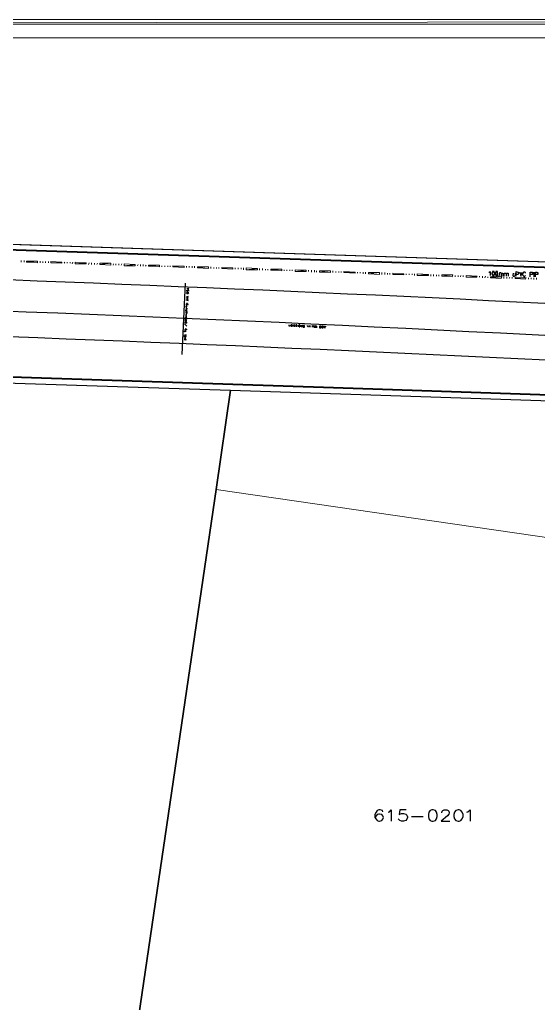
# Model space of a CAD drawing. Header units: inches. Extents: x 5 to 844, y 8 to 596.
# Drawn here: x 275.1 to 389.7, y 378.3 to 595.8 of the extents above; entities that cross this region are included whole.
import ezdxf

# ---------------------------------------------------------------- set-up
doc = ezdxf.new("R2010")
doc.units = ezdxf.units.IN
doc.header["$MEASUREMENT"] = 0
doc.layers.add('PDF_Geometry', color=7, linetype='Continuous', true_color=0x989898)

msp = doc.modelspace()

# ---------------------------------------------------------------- linework, layer by layer
at = {"layer": 'PDF_Geometry', "color": 7, "lineweight": 0}
for points in [[(843.66, 595.79), (6.31, 594.76), (5.16, 595.79), (843.66, 595.79)], [(842.63, 594.76), (843.66, 595.79), (6.31, 594.76), (842.63, 594.76)], [(735.15, 161.12), (735.15, 591.8), (10.56, 591.8), (10.56, 12.74)]]:
    msp.add_lwpolyline(points, dxfattribs=at)
at = {"layer": 'PDF_Geometry', "color": 9, "lineweight": 25, "true_color": 0xbababa}
for points in [[(449.73, 591.67), (443.95, 552.46), (430.06, 540.89), (34.73, 553.87), (10.69, 553.23)], [(199.16, 517.87), (321.68, 513.89), (318.47, 491.9), (295.2, 333.64), (174.48, 351.38), (199.16, 517.87)], [(397.28, 318.6), (295.2, 333.64), (318.47, 491.9), (321.68, 513.89), (425.69, 510.42), (436.11, 497.95), (411.17, 328.88), (397.28, 318.6)]]:
    msp.add_lwpolyline(points, dxfattribs=at)
at = {"layer": 'PDF_Geometry', "color": 7, "lineweight": 25}
for points in [[(449.73, 591.67), (443.95, 552.46), (430.06, 540.89), (35.63, 553.87), (10.69, 552.46)], [(378.77, 539.99), (378.9, 539.99), (379.02, 540.12), (379.02, 539.22)], [(379.67, 540.12), (379.54, 540.12), (379.54, 539.99), (379.41, 539.73), (379.41, 539.6), (379.54, 539.34), (379.54, 539.22), (379.67, 539.22), (379.8, 539.22), (379.92, 539.22), (379.92, 539.34), (380.05, 539.6), (380.05, 539.73), (379.92, 539.99), (379.92, 540.12), (379.8, 540.12), (379.67, 540.12)], [(380.44, 540.12), (380.31, 540.12), (380.31, 539.99), (380.18, 539.73), (380.18, 539.6), (380.31, 539.34), (380.31, 539.22), (380.44, 539.09), (380.57, 539.09), (380.7, 539.22), (380.7, 539.34), (380.7, 539.6), (380.7, 539.73), (380.7, 539.99), (380.7, 540.12), (380.57, 540.12), (380.44, 540.12)], [(381.08, 539.86), (380.95, 539.09)], [(381.08, 539.6), (381.08, 539.73), (381.21, 539.86), (381.34, 539.86), (381.47, 539.73), (381.47, 539.6), (381.47, 539.09)], [(381.47, 539.6), (381.6, 539.73), (381.72, 539.73), (381.85, 539.73), (381.85, 539.6), (381.85, 539.09)], [(382.11, 539.73), (382.11, 539.09)], [(382.11, 539.6), (382.24, 539.73), (382.37, 539.73), (382.5, 539.73), (382.62, 539.6), (382.62, 539.09)], [(382.62, 539.6), (382.75, 539.73), (382.88, 539.73), (383.01, 539.73), (383.01, 539.6), (383.01, 539.09)], [(384.17, 539.73), (384.04, 539.22), (384.17, 539.09), (384.3, 539.09), (384.42, 539.09), (384.55, 539.22)], [(384.55, 539.73), (384.55, 539.09)], [(384.81, 539.09), (384.81, 540.12), (385.19, 539.99), (385.32, 539.99), (385.32, 539.86), (385.32, 539.73), (385.32, 539.6), (385.19, 539.47), (384.81, 539.47)], [(385.58, 539.99), (385.84, 539.09), (386.09, 539.99)], [(386.87, 539.73), (386.87, 539.86), (386.74, 539.99), (386.61, 539.99), (386.48, 539.99), (386.35, 539.86), (386.35, 539.73), (386.22, 539.6), (386.22, 539.34), (386.35, 539.22), (386.48, 539.09), (386.48, 538.96), (386.61, 538.96), (386.74, 539.09), (386.87, 539.22)], [(387.89, 538.96), (387.89, 539.99), (388.28, 539.99), (388.41, 539.99), (388.41, 539.86), (388.41, 539.73), (388.41, 539.6), (388.41, 539.47), (388.28, 539.47), (387.89, 539.47)], [(388.67, 539.99), (388.67, 538.96)], [(389.05, 538.96), (389.05, 539.99), (389.44, 539.99), (389.44, 539.86), (389.57, 539.86), (389.57, 539.73), (389.57, 539.6), (389.57, 539.47), (389.44, 539.47), (389.31, 539.47), (389.05, 539.47)], [(10.69, 522.5), (20.33, 523.15), (35.11, 523.4), (50.03, 522.89), (199.16, 517.87), (321.68, 513.89), (425.69, 510.42), (436.11, 497.95), (411.17, 328.88)], [(355.37, 420.68), (355.24, 420.94), (354.73, 421.06), (354.47, 421.06), (354.08, 420.94), (353.83, 420.55), (353.57, 420.04), (353.57, 419.39), (353.83, 419.01), (354.08, 418.75), (354.47, 418.62), (354.6, 418.62), (355.11, 418.75), (355.37, 419.01), (355.5, 419.39), (355.37, 419.78), (355.11, 420.04), (354.6, 420.16), (354.47, 420.16), (354.08, 420.04), (353.83, 419.78), (353.57, 419.39)], [(356.53, 420.55), (356.78, 420.68), (357.17, 421.06), (357.17, 418.62)], [(360.51, 421.06), (359.1, 421.06), (358.97, 420.04), (359.1, 420.16), (359.48, 420.29), (359.87, 420.29), (360.38, 420.16), (360.64, 419.91), (360.77, 419.52), (360.77, 419.39), (360.64, 419.01), (360.38, 418.75), (359.87, 418.62), (359.48, 418.62), (359.1, 418.75), (358.97, 418.88), (358.71, 419.14)], [(366.17, 421.06), (365.78, 420.94), (365.52, 420.55), (365.4, 420.04), (365.4, 419.65), (365.52, 419.14), (365.78, 418.75), (366.17, 418.62), (366.42, 418.62), (366.94, 418.75), (367.2, 419.14), (367.32, 419.65), (367.32, 420.04), (367.2, 420.55), (366.94, 420.94), (366.42, 421.06), (366.17, 421.06)], [(368.35, 420.42), (368.35, 420.55), (368.48, 420.81), (368.61, 420.94), (368.87, 421.06), (369.51, 421.06), (369.77, 420.94), (369.9, 420.81), (370.02, 420.55), (370.02, 420.42), (369.9, 420.16), (369.64, 419.78), (368.22, 418.62), (370.15, 418.62)], [(371.95, 421.06), (371.44, 420.94), (371.18, 420.55), (371.05, 420.04), (371.05, 419.65), (371.18, 419.14), (371.44, 418.75), (371.95, 418.62), (372.21, 418.62), (372.6, 418.75), (372.85, 419.14), (373.11, 419.65), (373.11, 420.04), (372.85, 420.55), (372.6, 420.94), (372.21, 421.06), (371.95, 421.06)], [(373.88, 420.55), (374.14, 420.68), (374.65, 421.06), (374.65, 418.62)], [(361.67, 419.65), (364.24, 419.65)]]:
    msp.add_lwpolyline(points, dxfattribs=at)
at = {"layer": 'PDF_Geometry', "lineweight": 0}
for points in [[(10.69, 553.23), (34.73, 553.87), (430.06, 540.89), (443.95, 552.46), (449.73, 591.67)], [(199.16, 517.87), (174.48, 351.38), (295.2, 333.64), (318.47, 491.9), (321.68, 513.89), (199.16, 517.87)], [(321.68, 513.89), (318.47, 491.9), (432.64, 475.32), (435.98, 497.95), (425.56, 510.42), (321.68, 513.89)], [(318.47, 491.9), (295.2, 333.64), (397.41, 318.6), (411.17, 328.88), (432.64, 475.32), (318.47, 491.9)]]:
    msp.add_lwpolyline(points, dxfattribs=at)
at = {"layer": 'PDF_Geometry', "color": 3, "lineweight": 40}
msp.add_lwpolyline([(735.02, 529.57), (495.76, 537.42), (490.23, 538.06), (479.56, 550.92), (479.69, 552.46), (445.88, 557.34), (445.11, 551.82), (430.84, 539.86), (424.66, 539.86), (265.24, 545.13)], dxfattribs=at)
at = {"layer": 'PDF_Geometry', "color": 6, "lineweight": 40}
msp.add_lwpolyline([(420.42, 511.83), (344.44, 514.4), (255.34, 517.36), (257.14, 545.39)], dxfattribs=at)
at = {"layer": 'PDF_Geometry', "color": 3, "lineweight": 0}
for points in [[(275.4, 542.56), (275.4, 542.17)], [(276.04, 542.56), (276.04, 542.17)], [(276.56, 542.43), (276.56, 542.17), (279, 542.43), (276.56, 542.43)], [(276.56, 542.17), (279, 542.43), (279, 542.04), (276.56, 542.17)], [(279.64, 542.43), (279.64, 542.04)], [(280.16, 542.3), (280.16, 542.04)], [(280.8, 542.3), (280.8, 542.04)], [(281.44, 542.3), (281.44, 542.04)], [(281.96, 542.3), (281.96, 542.04), (284.4, 542.17), (281.96, 542.3)], [(281.96, 542.04), (284.4, 542.17), (284.4, 541.92), (281.96, 542.04)], [(285.04, 542.17), (284.91, 541.92)], [(285.56, 542.17), (285.56, 541.92)], [(286.2, 542.17), (286.2, 541.92)], [(286.84, 542.17), (286.71, 541.79)], [(287.36, 542.17), (287.36, 541.79), (289.8, 542.04), (287.36, 542.17)], [(287.36, 541.79), (289.8, 542.04), (289.8, 541.79), (287.36, 541.79)], [(290.44, 542.04), (290.31, 541.66)], [(290.96, 542.04), (290.96, 541.66)], [(291.6, 541.92), (291.6, 541.66)], [(292.24, 541.92), (292.11, 541.66)], [(292.76, 541.92), (292.76, 541.66), (295.2, 541.92), (292.76, 541.92)], [(292.76, 541.66), (295.2, 541.92), (295.2, 541.53), (292.76, 541.66)], [(295.84, 541.79), (295.71, 541.53)], [(296.36, 541.79), (296.36, 541.53)], [(297, 541.79), (297, 541.53)], [(297.64, 541.79), (297.51, 541.53)], [(298.16, 541.79), (298.16, 541.4), (300.6, 541.66), (298.16, 541.79)], [(298.16, 541.4), (300.6, 541.66), (300.6, 541.4), (298.16, 541.4)], [(301.24, 541.66), (301.11, 541.4)], [(301.76, 541.66), (301.76, 541.27)], [(302.4, 541.66), (302.4, 541.27)], [(303.04, 541.53), (302.91, 541.27)], [(303.56, 541.53), (303.56, 541.27), (306, 541.53), (303.56, 541.53)], [(303.56, 541.27), (306, 541.53), (306, 541.14), (303.56, 541.27)], [(306.51, 541.4), (306.51, 541.14)], [(307.16, 541.4), (307.16, 541.14)], [(307.8, 541.4), (307.8, 541.14)], [(308.31, 541.4), (308.31, 541.14)], [(308.96, 541.4), (308.96, 541.14), (311.4, 541.27), (308.96, 541.4)], [(308.96, 541.14), (311.4, 541.27), (311.4, 541.02), (308.96, 541.14)], [(311.91, 541.27), (311.91, 541.02)], [(312.56, 541.27), (312.56, 541.02)], [(313.2, 541.27), (313.2, 540.89)], [(313.71, 541.27), (313.71, 540.89)], [(314.36, 541.14), (314.36, 540.89), (316.8, 541.14), (314.36, 541.14)], [(314.36, 540.89), (316.8, 541.14), (316.8, 540.76), (314.36, 540.89)], [(317.31, 541.14), (317.31, 540.76)], [(317.96, 541.02), (317.96, 540.76)], [(318.6, 541.02), (318.6, 540.76)], [(319.11, 541.02), (319.11, 540.76)], [(319.76, 541.02), (319.76, 540.76), (322.2, 540.89), (319.76, 541.02)], [(319.76, 540.76), (322.2, 540.89), (322.2, 540.63), (319.76, 540.76)], [(322.71, 540.89), (322.71, 540.63)], [(323.36, 540.89), (323.36, 540.63)], [(324, 540.89), (324, 540.63)], [(324.51, 540.89), (324.51, 540.5)], [(325.16, 540.89), (325.16, 540.5), (327.6, 540.76), (325.16, 540.89)], [(325.16, 540.5), (327.6, 540.76), (327.6, 540.5), (325.16, 540.5)], [(328.11, 540.76), (328.11, 540.37)], [(328.75, 540.76), (328.75, 540.37)], [(329.4, 540.63), (329.4, 540.37)], [(329.91, 540.63), (329.91, 540.37)], [(330.55, 540.63), (330.55, 540.37), (333, 540.63), (330.55, 540.63)], [(330.55, 540.37), (333, 540.63), (333, 540.24), (330.55, 540.37)], [(333.51, 540.5), (333.51, 540.24)], [(334.15, 540.5), (334.15, 540.24)], [(334.8, 540.5), (334.8, 540.24)], [(335.31, 540.5), (335.31, 540.24)], [(335.95, 540.5), (335.95, 540.12), (338.4, 540.37), (335.95, 540.5)], [(335.95, 540.12), (338.4, 540.37), (338.4, 540.12), (335.95, 540.12)], [(338.91, 540.37), (338.91, 540.12)], [(339.55, 540.37), (339.55, 539.99)], [(340.2, 540.37), (340.2, 539.99)], [(340.71, 540.24), (340.71, 539.99)], [(341.35, 540.24), (341.35, 539.99), (343.8, 540.24), (341.35, 540.24)], [(341.35, 539.99), (343.8, 540.24), (343.8, 539.86), (341.35, 539.99)], [(344.31, 540.24), (344.31, 539.86)], [(344.95, 540.12), (344.95, 539.86)], [(345.6, 540.12), (345.6, 539.86)], [(346.11, 540.12), (346.11, 539.86)], [(346.75, 540.12), (346.75, 539.86), (349.2, 539.99), (346.75, 540.12)], [(346.75, 539.86), (349.2, 539.99), (349.2, 539.73), (346.75, 539.86)], [(349.71, 539.99), (349.71, 539.73)], [(350.35, 539.99), (350.35, 539.73)], [(351, 539.99), (351, 539.6)], [(351.51, 539.99), (351.51, 539.6)], [(352.15, 539.86), (352.15, 539.6), (354.6, 539.86), (352.15, 539.86)], [(352.15, 539.6), (354.6, 539.86), (354.6, 539.47), (352.15, 539.6)], [(355.11, 539.86), (355.11, 539.47)], [(355.75, 539.86), (355.75, 539.47)], [(356.4, 539.73), (356.4, 539.47)], [(356.91, 539.73), (356.91, 539.47)], [(357.55, 539.73), (357.55, 539.47), (360, 539.6), (357.55, 539.73)], [(357.55, 539.47), (360, 539.6), (360, 539.34), (357.55, 539.47)], [(360.51, 539.6), (360.51, 539.34)], [(361.15, 539.6), (361.15, 539.34)], [(361.8, 539.6), (361.8, 539.34)], [(362.31, 539.6), (362.31, 539.22)], [(362.95, 539.6), (362.95, 539.22), (365.4, 539.47), (362.95, 539.6)], [(362.95, 539.22), (365.4, 539.47), (365.4, 539.22), (362.95, 539.22)], [(365.91, 539.47), (365.91, 539.09)], [(366.55, 539.47), (366.55, 539.09)], [(367.2, 539.34), (367.2, 539.09)], [(367.71, 539.34), (367.71, 539.09)], [(368.35, 539.34), (368.35, 539.09), (370.8, 539.34), (368.35, 539.34)], [(368.35, 539.09), (370.8, 539.34), (370.67, 538.96), (368.35, 539.09)], [(371.31, 539.22), (371.31, 538.96)], [(371.95, 539.22), (371.95, 538.96)], [(372.6, 539.22), (372.47, 538.96)], [(373.11, 539.22), (373.11, 538.96)], [(373.75, 539.22), (373.75, 538.83), (376.2, 539.09), (373.75, 539.22)], [(373.75, 538.83), (376.2, 539.09), (376.07, 538.83), (373.75, 538.83)], [(376.71, 539.09), (376.71, 538.83)], [(377.35, 539.09), (377.35, 538.7)], [(378, 539.09), (377.87, 538.7)], [(378.51, 538.96), (378.51, 538.7)], [(379.15, 538.96), (379.15, 538.7), (381.6, 538.96), (379.15, 538.96)], [(379.15, 538.7), (381.6, 538.96), (381.47, 538.57), (379.15, 538.7)], [(382.11, 538.96), (382.11, 538.57)], [(382.75, 538.83), (382.75, 538.57)], [(383.4, 538.83), (383.27, 538.57)], [(383.91, 538.83), (383.91, 538.57)], [(384.55, 538.83), (384.55, 538.57), (386.99, 538.7), (384.55, 538.83)], [(384.55, 538.57), (386.99, 538.7), (386.87, 538.44), (384.55, 538.57)], [(387.51, 538.7), (387.51, 538.44)], [(388.15, 538.7), (388.15, 538.44)], [(388.67, 538.7), (388.67, 538.32)], [(389.31, 538.7), (389.31, 538.32)]]:
    msp.add_lwpolyline(points, dxfattribs=at)
at = {"layer": 'PDF_Geometry', "color": 5, "lineweight": 25}
msp.add_lwpolyline([(311.66, 537.54), (310.88, 521.73)], dxfattribs=at)
at = {"layer": 'PDF_Geometry', "color": 1, "lineweight": 25}
for points in [[(312.43, 535.36), (312.3, 535.49), (312.17, 535.49), (312.04, 535.49), (311.91, 535.36), (312.04, 535.23), (312.17, 535.23), (312.3, 535.23), (312.43, 535.36)], [(312.3, 536.39), (312.3, 536.39), (312.43, 536.26), (312.04, 536.26)], [(312.43, 535.74), (312.43, 536), (312.17, 536), (312.3, 536), (312.3, 535.87), (312.17, 535.74), (312.04, 535.74), (312.04, 535.87), (312.04, 536)], [(312.17, 532.66), (312.17, 532.79), (312.3, 532.79), (312.3, 532.92), (312.17, 532.92), (312.17, 533.04), (312.04, 533.04), (311.91, 533.04), (311.91, 532.92), (311.78, 532.79), (311.91, 532.79), (311.91, 532.66)], [(311.91, 534.59), (312.3, 534.59), (311.91, 534.46), (312.3, 534.2), (311.91, 534.2)], [(311.91, 534.07), (312.3, 534.07), (311.91, 533.82), (312.3, 533.69), (311.91, 533.69)], [(312.04, 532.4), (312.04, 532.53), (311.91, 532.53), (311.78, 532.4), (311.78, 532.27), (311.91, 532.27), (312.04, 532.27), (312.04, 532.4)], [(311.78, 532.02), (312.04, 532.02), (312.04, 531.89), (312.04, 531.76), (311.78, 531.76)], [(312.04, 531.37), (312.04, 531.5), (312.04, 531.63), (311.91, 531.63), (311.91, 531.5), (311.91, 531.37), (311.78, 531.37), (311.78, 531.5), (311.78, 531.63)], [(312.17, 531.12), (311.78, 531.12), (311.78, 530.99)], [(311.78, 530.86), (312.04, 530.86)], [(311.91, 530.86), (312.04, 530.86), (312.04, 530.73)], [(312.04, 531.24), (312.04, 530.99)], [(312.04, 528.03), (311.53, 528.54)], [(311.91, 529.83), (311.91, 529.96), (312.04, 529.96), (311.91, 530.09), (311.78, 530.09), (311.66, 529.96), (311.78, 529.83)], [(312.04, 529.57), (311.78, 529.57), (311.66, 529.57), (311.66, 529.44)], [(311.78, 529.32), (311.78, 529.06), (311.91, 529.06), (311.91, 529.19), (311.91, 529.32), (311.78, 529.32), (311.66, 529.32), (311.66, 529.19), (311.78, 529.06)], [(312.04, 528.67), (311.66, 528.67), (311.66, 528.8), (311.66, 528.93), (311.78, 528.93), (311.91, 528.93), (311.91, 528.8), (311.91, 528.67)], [(312.04, 530.6), (311.78, 530.6), (311.78, 530.47), (311.78, 530.34), (312.04, 530.34)], [(311.91, 529.7), (311.91, 529.57)], [(311.66, 527.52), (312.04, 527.26), (311.53, 527.13)], [(311.78, 526.75), (311.78, 526.87), (311.78, 527), (311.66, 526.87), (311.66, 526.75), (311.53, 526.75), (311.53, 526.87), (311.53, 527), (311.66, 527)], [(311.78, 527.39), (311.66, 527.13)], [(334.93, 528.16), (334.8, 528.03), (334.67, 528.03), (334.67, 528.16), (334.67, 528.29)], [(334.93, 528.29), (334.93, 528.03)], [(335.31, 528.03), (335.44, 528.16), (335.31, 528.16), (335.31, 528.29), (335.18, 528.29), (335.05, 528.29), (335.05, 528.16), (335.05, 528.03), (335.18, 528.03), (335.31, 528.03)], [(335.57, 528.03), (335.57, 528.29)], [(335.57, 527.9), (335.57, 527.9)], [(335.83, 527.9), (335.83, 528.16), (335.83, 528.29), (335.7, 528.29)], [(335.95, 528.03), (335.7, 528.03)], [(336.08, 528.29), (336.08, 528.03), (336.21, 528.03), (336.34, 528.03), (336.34, 528.16), (336.34, 528.29), (336.21, 528.29), (336.08, 528.29), (336.08, 528.16)], [(336.6, 528.03), (336.47, 528.03)], [(336.73, 528.29), (336.6, 528.03), (336.73, 528.03)], [(337.11, 528.03), (336.85, 528.03), (336.85, 527.9), (336.98, 527.9), (336.98, 528.03), (337.11, 528.03), (337.11, 528.16), (336.98, 528.16), (336.98, 528.29), (336.85, 528.29), (336.85, 528.16)], [(337.5, 527.9), (337.37, 527.9), (337.24, 528.03), (337.24, 528.16), (337.37, 528.16), (337.5, 528.16)], [(337.5, 528.29), (337.5, 527.9), (337.5, 528.03)], [(337.88, 527.77), (338.01, 527.77), (338.01, 527.9), (338.01, 528.03), (338.01, 528.16), (337.88, 528.16), (337.75, 528.16), (337.63, 528.03), (337.63, 527.9), (337.75, 527.9), (337.75, 527.77), (337.88, 527.77)], [(339.04, 528.16), (338.91, 527.9), (338.78, 527.9), (338.65, 528.03), (338.65, 528.16)], [(339.17, 528.16), (339.17, 527.77)], [(340.2, 528.16), (340.2, 527.77), (339.94, 528.16), (339.81, 527.77), (339.81, 528.16)], [(340.71, 528.03), (340.71, 527.65), (340.58, 528.16), (340.33, 527.65), (340.33, 528.16)], [(341.48, 527.65), (341.61, 527.65), (341.61, 527.77), (341.74, 527.77), (341.74, 527.9), (341.61, 528.03), (341.48, 528.03), (341.35, 528.03), (341.35, 527.9), (341.35, 527.77), (341.35, 527.65), (341.48, 527.65)], [(342, 527.65), (342.13, 527.65), (342.13, 527.77), (342.13, 527.9), (342.13, 528.03), (342, 528.03), (341.87, 528.03), (341.87, 527.9), (341.87, 527.77), (341.87, 527.65), (342, 527.65)], [(342.64, 527.65), (342.38, 527.65), (342.51, 527.77), (342.38, 527.77), (342.25, 527.9), (342.38, 528.03), (342.51, 528.03), (342.64, 528.03), (342.64, 527.9)], [(311.53, 526.1), (311.91, 526.1)], [(311.78, 525.59), (311.53, 525.59), (311.53, 525.72), (311.53, 525.85), (311.53, 525.97), (311.66, 525.97), (311.78, 525.85), (311.78, 525.72), (311.66, 525.59)], [(311.78, 525.46), (311.53, 525.46)], [(311.66, 524.95), (311.78, 525.07), (311.78, 525.2), (311.66, 525.2), (311.66, 525.33), (311.53, 525.33), (311.53, 525.2), (311.53, 525.07), (311.53, 524.95)], [(311.91, 524.95), (311.53, 525.07)], [(311.91, 525.46), (311.91, 525.46)]]:
    msp.add_lwpolyline(points, dxfattribs=at)
at = {"layer": 'PDF_Geometry', "lineweight": 25}
for centre, radius, start, end in [((-93.22, -9161.02), 9706.16, 87.029114, 89.386634), ((-113.45, -9789.51), 10322.39, 87.092701, 89.310929)]:
    msp.add_arc(centre, radius, start, end, dxfattribs=at)
at = {"layer": 'PDF_Geometry', "color": 9, "lineweight": 25, "true_color": 0xbababa}
msp.add_arc((-67, -8299.96), 8837.79, 86.592973, 89.496391, dxfattribs=at)

doc.saveas('drawing.dxf')
